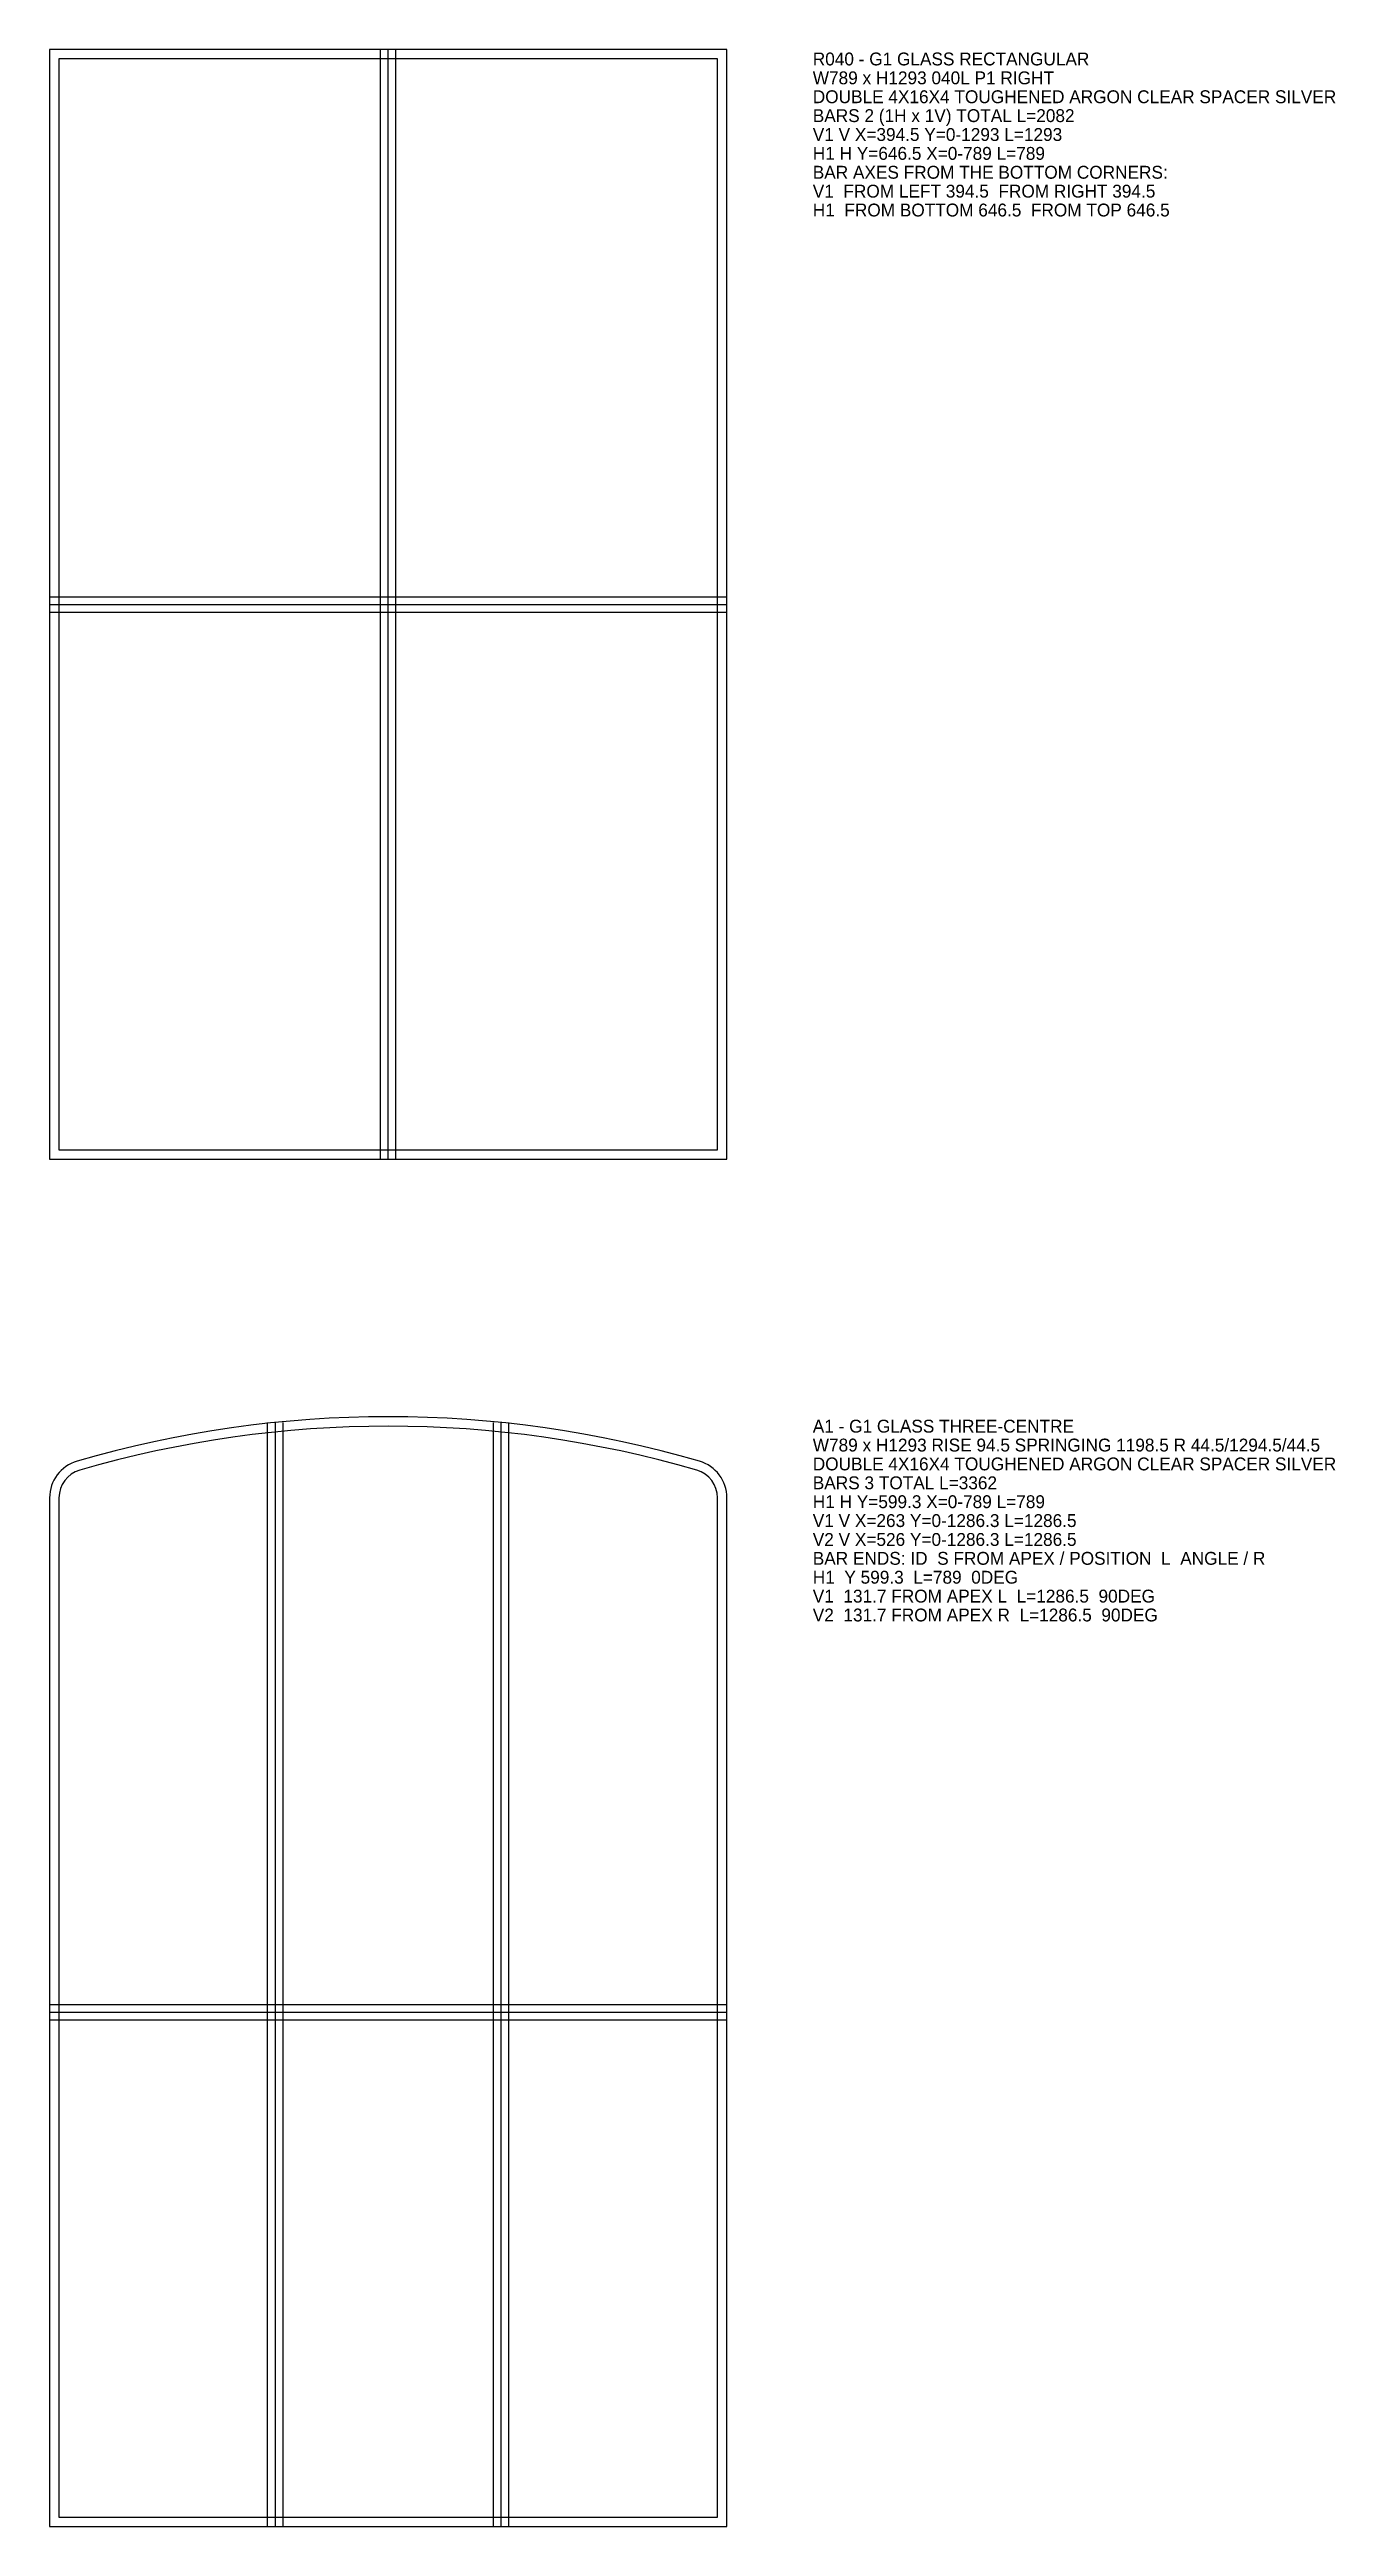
# Model space of a CAD drawing. Extents: x 0 to 1498, y -2886 to 0.
import ezdxf

# ---------------------------------------------------------------- set-up
doc = ezdxf.new("R2010")
doc.units = 0
for name, color, linetype in [('GLASS_BAR_AXES', 4, 'CONTINUOUS'), ('GLASS_BARS', 3, 'CONTINUOUS'), ('GLASS_CONTOUR', 7, 'CONTINUOUS'), ('GLASS_EDGE', 8, 'CONTINUOUS'), ('GLASS_TEXT', 2, 'CONTINUOUS')]:
    doc.layers.add(name, color=color, linetype=linetype)

msp = doc.modelspace()

# ---------------------------------------------------------------- linework, layer by layer
at = {"layer": 'GLASS_BAR_AXES'}
for points in [[(394.5, -1293), (394.5, 0)], [(0, -646.5), (789, -646.5)], [(263, -2886), (263, -1599.696444)], [(526, -2886), (526, -1599.696444)], [(0, -2286.75), (789, -2286.75)]]:
    msp.add_lwpolyline(points, dxfattribs=at)
at = {"layer": 'GLASS_BARS'}
for points in [[(385.5, -1293), (385.5, 0)], [(403.5, -1293), (403.5, 0)], [(0, -637.5), (789, -637.5)], [(0, -655.5), (789, -655.5)], [(254, -2886), (254, -1599.696444)], [(272, -2886), (272, -1599.696444)], [(517, -2886), (517, -1599.696444)], [(535, -2886), (535, -1599.696444)], [(0, -2277.75), (789, -2277.75)], [(0, -2295.75), (789, -2295.75)]]:
    msp.add_lwpolyline(points, dxfattribs=at)
at = {"layer": 'GLASS_CONTOUR'}
msp.add_lwpolyline([(0, -1293), (789, -1293), (789, 0), (0, 0)], close=True, dxfattribs=at)
msp.add_lwpolyline([(0, -2886), (789, -2886), (789, -1687.5, 0.333333), (756.96, -1644.78, 0.142857), (32.04, -1644.78, 0.333333), (0, -1687.5)], format="xyb", close=True, dxfattribs=at)
at = {"layer": 'GLASS_EDGE'}
msp.add_lwpolyline([(11, -1282), (778, -1282), (778, -11), (11, -11)], close=True, dxfattribs=at)
msp.add_lwpolyline([(11, -2875), (778, -2875), (778, -1687.5, 0.333333), (753.88, -1655.34, 0.142857), (35.12, -1655.34, 0.333333), (11, -1687.5)], format="xyb", close=True, dxfattribs=at)

# ---------------------------------------------------------------- texts
at = {"layer": 'GLASS_TEXT'}
for s, p in [('W789 x H1293 040L P1 RIGHT', (889, -40.5)), ('R040 - G1 GLASS RECTANGULAR', (889, -18.5)), ('DOUBLE 4X16X4 TOUGHENED ARGON CLEAR SPACER SILVER', (889, -62.5)), ('BARS 2 (1H x 1V) TOTAL L=2082', (889, -84.5)), ('V1 V X=394.5 Y=0-1293 L=1293', (889, -106.5)), ('H1 H Y=646.5 X=0-789 L=789', (889, -128.5)), ('BAR AXES FROM THE BOTTOM CORNERS:', (889, -150.5)), ('V1  FROM LEFT 394.5  FROM RIGHT 394.5', (889, -172.5)), ('H1  FROM BOTTOM 646.5  FROM TOP 646.5', (889, -194.5)), ('A1 - G1 GLASS THREE-CENTRE', (889, -1611.5)), ('W789 x H1293 RISE 94.5 SPRINGING 1198.5 R 44.5/1294.5/44.5', (889, -1633.5)), ('DOUBLE 4X16X4 TOUGHENED ARGON CLEAR SPACER SILVER', (889, -1655.5)), ('BARS 3 TOTAL L=3362', (889, -1677.5)), ('H1 H Y=599.3 X=0-789 L=789', (889, -1699.5)), ('V1 V X=263 Y=0-1286.3 L=1286.5', (889, -1721.5)), ('V2 V X=526 Y=0-1286.3 L=1286.5', (889, -1743.5)), ('BAR ENDS: ID  S FROM APEX / POSITION  L  ANGLE / R', (889, -1765.5)), ('H1  Y 599.3  L=789  0DEG', (889, -1787.5)), ('V1  131.7 FROM APEX L  L=1286.5  90DEG', (889, -1809.5)), ('V2  131.7 FROM APEX R  L=1286.5  90DEG', (889, -1831.5))]:
    msp.add_text(s, height=15, dxfattribs=at).set_placement(p)

doc.saveas('drawing.dxf')
